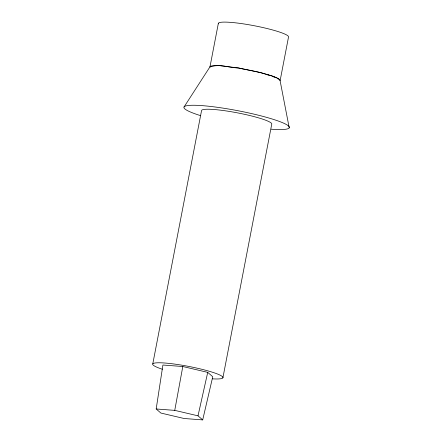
<?xml version="1.0" encoding="UTF-8"?>
<svg xmlns="http://www.w3.org/2000/svg" width="442" height="442" viewBox="0 0 442 442"><rect width="100%" height="100%" fill="white"/><g stroke="black" fill="none" stroke-linecap="round" stroke-linejoin="round"><path stroke-width="0.66" d="M289.228 127.854L280.106 80.731L279.543 79.422C276.062 77.217 272.134 75.726 268.084 75.002L268.112 74.698M156.181 408.983L162.905 365.026L182.8 366.517L207.723 372.368L212.751 376.728L202.701 419.9L184.137 418.508L160.871 413.049L156.181 408.983L174.745 410.369L198.01 415.828L202.701 419.9M218.354 23.846A35.78 4.547 10.9 0 1 253.586 25.608A35.78 4.547 10.9 0 1 288.493 37.167L280.106 80.731L279.543 79.422L278.04 78.869L276.631 77.72L274.051 77.035L274.106 76.737M174.745 410.369L182.8 366.517M152.772 363.915L201.596 110.373A35.78 4.547 10.9 0 1 239.105 113.18A35.78 4.547 10.9 0 1 271.714 124.296L222.89 377.838M184.049 106.97L209.983 66.808L218.37 23.244M278.04 78.869L278.106 78.577M198.01 415.828L207.723 372.368M210.237 67.162L209.983 66.808L210.845 66.09L218.812 65.543L238.337 67.957L260.598 72.599L271.57 75.753L274.051 77.035M209.983 66.808C219.028 63.466 229.011 67.814 238.337 67.957C248.271 70.223 258.487 71.477 268.084 75.002M162.424 369.263A35.78 4.547 10.9 0 1 163.457 362.926A35.78 4.547 10.9 0 1 213.066 372.435A35.78 4.547 10.9 0 1 212.381 378.838M200.425 115.6A53.67 6.818 10.9 0 1 199.53 105.456A53.67 6.818 10.9 0 1 275.278 120.003A53.67 6.818 10.9 0 1 271.228 129.202"/></g></svg>
